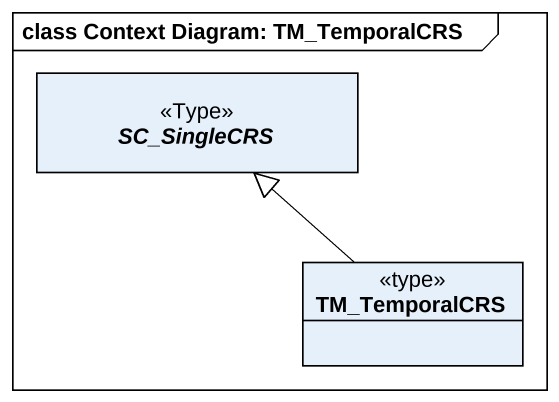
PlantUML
@startuml
mainframe class Context Diagram: TM_TemporalCRS
hide circle
hide empty members
abstract class SC_SingleCRS <<Type>>
class TM_TemporalCRS <<type>>
TM_TemporalCRS -up-|> SC_SingleCRS
@enduml
